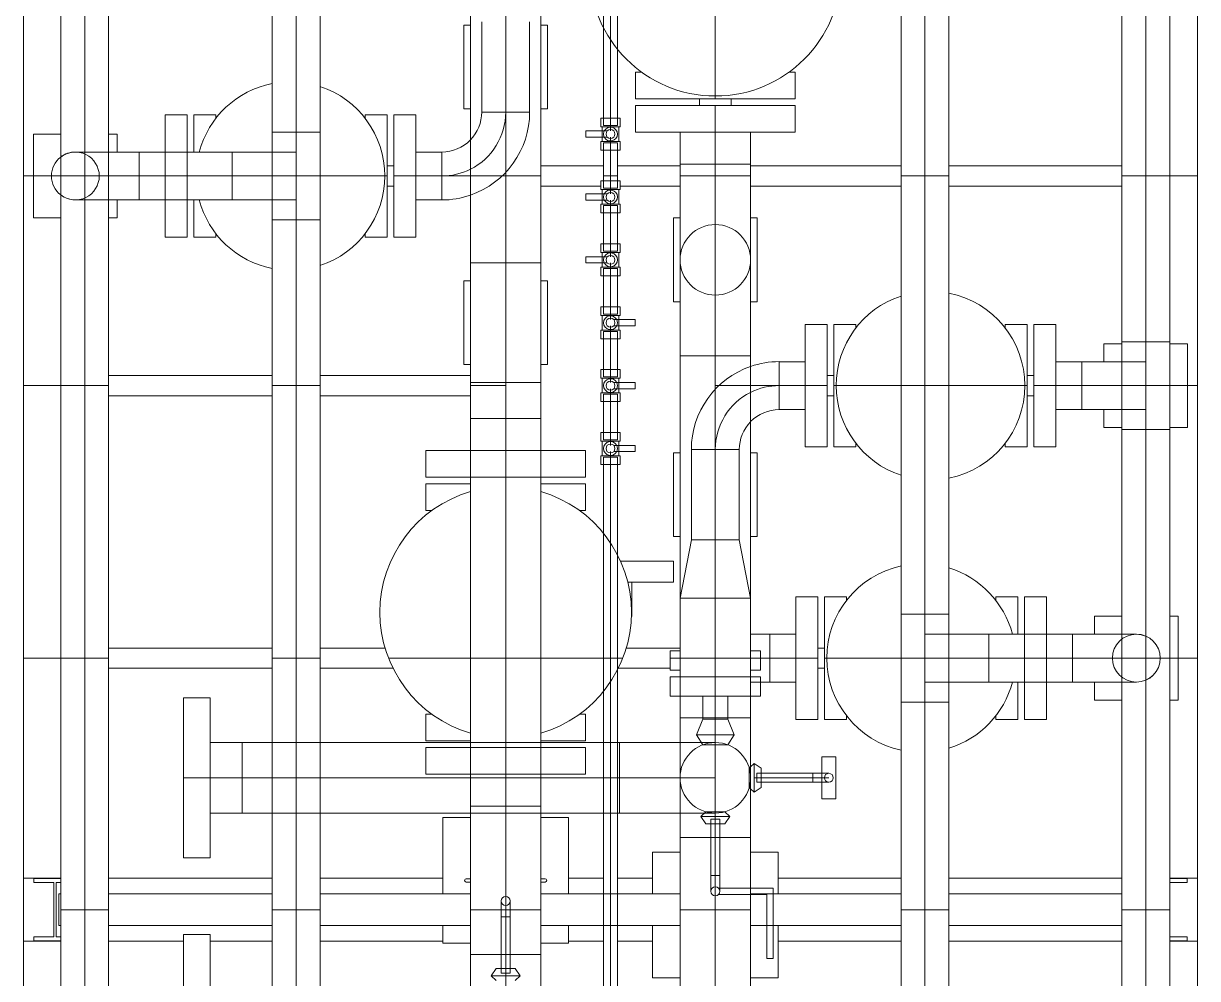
# Model space of a CAD drawing. Header units: inches. Extents: x -1128 to 651, y 96 to 845.
# Drawn here: x -1039.165 to -1036.638, y 717.194 to 719.25 of the extents above; entities that cross this region are included whole.
import ezdxf

# ---------------------------------------------------------------- set-up
doc = ezdxf.new("R2010")
doc.units = ezdxf.units.IN
doc.header["$MEASUREMENT"] = 0
doc.layers.add('EQUIPMENT LAYOUT-EMBED 1_DWG$0$DwgTemplate', color=7, linetype='Continuous')
doc.layers.add('Layout', color=6, linetype='Continuous', lineweight=18)

# ---------------------------------------------------------------- blocks, each defined once
blk = doc.blocks.new('A$C55974CAD')
at = {"layer": 'EQUIPMENT LAYOUT-EMBED 1_DWG$0$DwgTemplate', "color": 1, "lineweight": 0}
for p, q in [((38.4953, 16.8), (47.7, 16.8)), ((42.975, 16.8), (43.125, 16.8)), ((42.975, 16.8), (42.975, 16.7112)), ((42.976, 16.775), (42.976, 16.7112)), ((42.985, 16.775), (42.976, 16.775)), ((42.985, 16.728), (42.985, 16.775)), ((43.124, 16.775), (43.115, 16.775)), ((43.115, 16.775), (43.115, 16.728)), ((43.124, 16.7112), (43.124, 16.775)), ((43.125, 16.8), (43.125, 16.7112)), ((43.115, 16.728), (42.985, 16.728)), ((42.985, 16.7112), (42.985, 16.722)), ((42.985, 16.722), (43.115, 16.722)), ((43.115, 16.722), (43.115, 16.7112)), ((43.0125, 16.7153), (43.0875, 16.7153)), ((43.0125, 16.7153), (43.0125, 16.7112)), ((43.0875, 16.7153), (43.0875, 16.7112)), ((42.975, 16.5969), (42.975, 16.4183)), ((43.0125, 16.5969), (43.0125, 16.2071)), ((43.0875, 16.5969), (43.0875, 16.2071)), ((43.125, 16.5969), (43.125, 16.2071)), ((43.626, 16.5969), (43.626, 16.2071)), ((43.674, 16.5969), (43.674, 16.2071)), ((44.276, 16.5969), (44.276, 16.2071)), ((44.324, 16.5969), (44.324, 16.2071)), ((42.975, 16.3548), (42.975, 16.2071)), ((42.975, 16.0928), (42.975, 15.8)), ((43.0125, 16.0928), (43.0125, 15.7341)), ((43.0875, 16.0928), (43.0875, 15.7341)), ((43.125, 16.0928), (43.125, 15.8)), ((43.626, 16.0928), (43.626, 15.9188)), ((43.674, 16.0928), (43.674, 15.9376)), ((44.276, 16.0928), (44.276, 15.7341)), ((44.324, 16.0928), (44.324, 15.7341)), ((44.776, 15.9327), (44.776, 15.9167)), ((44.824, 15.9327), (44.824, 15.9167)), ((44.5927, 15.6875), (44.5927, 15.6875)), ((44.5927, 15.6125), (44.5927, 15.6125)), ((43.0125, 15.5658), (43.0125, 15.2341)), ((43.0875, 15.5658), (43.0875, 15.2341)), ((44.776, 15.5658), (44.776, 15.423)), ((44.824, 15.5658), (44.824, 15.4167)), ((42.975, 15.5), (42.975, 15.4167)), ((43.125, 15.5), (43.125, 15.4167)), ((42.975, 15.3833), (42.975, 15.3)), ((43.125, 15.3833), (43.125, 15.3)), ((43.626, 15.3812), (43.626, 15.2579)), ((44.776, 15.377), (44.776, 15.2341)), ((44.824, 15.3833), (44.824, 15.2341)), ((43.674, 15.3623), (43.674, 15.2341)), ((44.9843, 15.1875), (44.9683, 15.1875)), ((44.9843, 15.1125), (44.9683, 15.1125)), ((43.0125, 15.0658), (43.0125, 14.7071)), ((43.0875, 15.0658), (43.0875, 14.7071)), ((44.776, 14.7071), (44.776, 15.0658)), ((44.824, 14.7071), (44.824, 15.0658)), ((43.626, 15.0199), (43.626, 15.0199)), ((43.674, 15.0199), (43.674, 15.0199)), ((42.975, 15), (42.975, 14.7071)), ((43.125, 15), (43.125, 14.7071)), ((43.626, 14.8896), (43.626, 14.9056)), ((43.674, 14.8896), (43.674, 14.9056)), ((44.276, 14.8673), (44.276, 14.8833)), ((44.324, 14.8673), (44.324, 14.8833)), ((42.975, 14.5928), (42.975, 14.1807)), ((43.0125, 14.5928), (43.0125, 14.1807)), ((43.0875, 14.5928), (43.0875, 14.1807)), ((43.125, 14.5928), (43.125, 14.1807)), ((44.776, 14.1807), (44.776, 14.5928)), ((44.824, 14.1807), (44.824, 14.5928)), ((44.276, 14.3903), (44.276, 14.4063)), ((44.324, 14.3903), (44.324, 14.4063)), ((44.1954, 14.15), (44.1953, 14.15)), ((42.975, 14.0664), (42.975, 14)), ((42.976, 14.0664), (42.976, 14.025)), ((42.985, 14.025), (42.985, 14.0664)), ((43.115, 14.0664), (43.115, 14.025)), ((43.124, 14.025), (43.124, 14.0664)), ((43.125, 14.0664), (43.125, 14)), ((42.976, 14.025), (42.985, 14.025)), ((43.115, 14.025), (43.124, 14.025)), ((47.7, 14), (38.4953, 14)), ((43.125, 14), (42.975, 14))]:
    blk.add_line(p, q, dxfattribs=at)
at = {"layer": 'EQUIPMENT LAYOUT-EMBED 1_DWG$0$DwgTemplate', "color": 9, "lineweight": 0}
for p, q in [((43.65, 16.8), (43.65, 16.5969)), ((44.3, 16.8), (44.3, 16.5969)), ((44.8, 16.8), (44.8, 16.6764)), ((43.65, 16.2071), (43.65, 16.0928)), ((44.3, 16.2071), (44.3, 16.0928)), ((44.8, 16.15), (44.8, 15.9327)), ((43.65, 15.9294), (43.65, 15.65)), ((44.8, 15.8024), (44.8, 15.65)), ((44.3, 15.7341), (44.3, 15.65)), ((43.65, 15.65), (43.65, 15.3706)), ((44.8, 15.65), (44.8, 15.5658)), ((44.8, 15.4167), (44.8, 15.3833)), ((43.65, 15.2579), (43.65, 15.15)), ((44.8, 15.2341), (44.8, 15.15)), ((44.3, 15.15), (44.3, 14.9976)), ((44.8, 15.15), (44.8, 15.0658)), ((45.426, 15.15), (44.9843, 15.15)), ((43.65, 14.8896), (43.65, 14.65)), ((44.3, 14.8673), (44.3, 14.4063)), ((44.8, 14.7071), (44.8, 14.5928)), ((44.8, 14.1807), (44.8, 14)), ((43.65, 14.1459), (43.65, 14)), ((44.3, 14.1236), (44.3, 14))]:
    blk.add_line(p, q, dxfattribs=at)
at = {"layer": 'EQUIPMENT LAYOUT-EMBED 1_DWG$0$DwgTemplate', "color": 3, "lineweight": 0}
for p, q in [((44.7, 16.7112), (44.7, 16.7764)), ((44.7, 16.7764), (44.9, 16.7764)), ((44.9, 16.7112), (44.9, 16.7764)), ((43.05, 16.7112), (43.05, 16.5969)), ((44.7, 16.5764), (44.7, 16.5969)), ((44.7, 16.5764), (44.7428, 16.5764)), ((44.8571, 16.5764), (44.9, 16.5764)), ((44.9, 16.5764), (44.9, 16.5969)), ((43.05, 16.2071), (43.05, 16.0928)), ((42.9699, 15.7341), (42.9699, 15.8)), ((43.0125, 15.8), (42.9699, 15.8)), ((43.2699, 15.8), (43.0875, 15.8)), ((43.2699, 15.7341), (43.2699, 15.8)), ((43.1159, 15.7341), (43.1159, 15.744)), ((43.1239, 15.744), (43.1239, 15.7341)), ((44.35, 15.7341), (44.35, 15.75)), ((44.35, 15.75), (44.55, 15.75)), ((44.55, 15.7341), (44.55, 15.75)), ((45.16, 15.75), (44.96, 15.75)), ((44.96, 15.7341), (44.96, 15.75)), ((45.16, 15.7341), (45.16, 15.75)), ((43.05, 15.7341), (43.05, 15.5658)), ((42.9699, 15.5), (42.9699, 15.5658)), ((43.1159, 15.556), (43.1159, 15.5658)), ((43.1239, 15.5658), (43.1239, 15.556)), ((43.2699, 15.5), (43.2699, 15.5658)), ((44.35, 15.55), (44.35, 15.5658)), ((44.35, 15.55), (44.55, 15.55)), ((44.55, 15.55), (44.55, 15.5658)), ((44.96, 15.55), (44.96, 15.5658)), ((45.16, 15.55), (44.96, 15.55)), ((45.16, 15.55), (45.16, 15.5658)), ((43.0125, 15.5), (42.9699, 15.5)), ((43.2699, 15.5), (43.0875, 15.5)), ((43.8815, 15.376), (43.8815, 15.25)), ((43.7495, 15.3501), (43.7495, 15.3495)), ((43.8315, 15.3495), (43.7495, 15.3495)), ((43.8315, 15.25), (43.8315, 15.3588)), ((42.8874, 15.2341), (42.8874, 15.3)), ((43.0125, 15.3), (42.8874, 15.3)), ((43.1874, 15.3), (43.0875, 15.3)), ((43.1874, 15.2341), (43.1874, 15.3)), ((43.05, 15.2341), (43.05, 15.0658)), ((43.8815, 15.25), (43.8315, 15.25)), ((43.94, 15.2341), (43.94, 15.25)), ((44.14, 15.25), (43.94, 15.25)), ((44.14, 15.2341), (44.14, 15.25)), ((44.5, 15.25), (44.7, 15.25)), ((44.5, 15.2341), (44.5, 15.25)), ((44.7, 15.2341), (44.7, 15.25)), ((42.8874, 15), (42.8874, 15.0658)), ((43.1874, 15), (43.1874, 15.0658)), ((43.94, 15.05), (43.94, 15.0658)), ((44.14, 15.05), (44.14, 15.0658)), ((44.5, 15.05), (44.5, 15.0658)), ((44.7, 15.05), (44.7, 15.0658)), ((44.14, 15.05), (43.94, 15.05)), ((44.5, 15.05), (44.7, 15.05)), ((43.0125, 15), (42.8874, 15)), ((43.1874, 15), (43.0875, 15)), ((43.05, 14.7071), (43.05, 14.5928)), ((43.55, 14.1807), (43.55, 14.2459)), ((43.55, 14.2459), (43.5928, 14.2459)), ((43.7071, 14.2459), (43.75, 14.2459)), ((43.75, 14.1807), (43.75, 14.2459)), ((44.2, 14.1807), (44.2, 14.2236)), ((44.2, 14.2236), (44.2428, 14.2236)), ((44.3571, 14.2236), (44.4, 14.2236)), ((44.4, 14.1807), (44.4, 14.2236)), ((43.05, 14.1807), (43.05, 14.0664)), ((43.55, 14.0459), (43.55, 14.0664)), ((43.75, 14.0459), (43.75, 14.0664)), ((44.2, 14.0236), (44.2, 14.0664)), ((44.4, 14.0236), (44.4, 14.0664)), ((43.55, 14.0459), (43.75, 14.0459)), ((44.2, 14.0236), (44.4, 14.0236))]:
    blk.add_line(p, q, dxfattribs=at)
at = {"layer": 'EQUIPMENT LAYOUT-EMBED 1_DWG$0$DwgTemplate', "color": 7, "lineweight": 0}
for p, q in [((42.4546, 16.7112), (45.2976, 16.7112)), ((44.7428, 16.5969), (44.7428, 16.6764)), ((44.8, 16.6764), (44.8, 16.5969)), ((44.8571, 16.6764), (44.8571, 16.5969)), ((45.2976, 16.654), (42.4546, 16.654)), ((42.4546, 16.5969), (45.2976, 16.5969)), ((44.7428, 16.524), (44.7428, 16.5969)), ((44.8, 16.5969), (44.8, 16.524)), ((44.8571, 16.5969), (44.8571, 16.524)), ((44.8571, 16.524), (44.7428, 16.524)), ((44.7428, 16.524), (44.8571, 16.524)), ((44.7428, 16.3024), (44.7428, 16.524)), ((44.8, 16.524), (44.8, 16.524)), ((44.8, 16.524), (44.8, 16.524)), ((44.8, 16.524), (44.8, 16.3024)), ((44.8571, 16.3024), (44.8571, 16.524)), ((44.6539, 16.4621), (44.7428, 16.4621)), ((44.6539, 16.4621), (44.6539, 16.4097)), ((44.7428, 16.4621), (44.8, 16.4621)), ((44.8, 16.4621), (44.8571, 16.4621)), ((44.8571, 16.4621), (44.946, 16.4621)), ((44.946, 16.4621), (44.946, 16.4097)), ((42.9905, 16.4183), (42.8, 16.4183)), ((42.9905, 16.3548), (42.9905, 16.4183)), ((43.3645, 16.4183), (43.174, 16.4183)), ((43.174, 16.3548), (43.174, 16.4183)), ((43.3645, 16.4183), (43.3645, 16.2786)), ((43.555, 16.4183), (43.3645, 16.4183)), ((43.555, 16.3548), (43.555, 16.4183)), ((44.6539, 16.4097), (44.7428, 16.4097)), ((44.7428, 16.4097), (44.8, 16.4097)), ((44.8, 16.4097), (44.8571, 16.4097)), ((44.8571, 16.4097), (44.946, 16.4097)), ((42.9905, 16.3548), (42.8, 16.3548)), ((43.3645, 16.3548), (43.174, 16.3548)), ((43.2804, 16.2786), (43.2804, 16.3548)), ((43.555, 16.3548), (43.3645, 16.3548)), ((43.4486, 16.2786), (43.4486, 16.3548)), ((44.7428, 16.3024), (44.8571, 16.3024)), ((44.8, 16.3024), (44.7428, 16.3024)), ((44.7428, 16.3024), (44.7428, 16.2071)), ((44.8, 16.3024), (44.8, 16.3024)), ((44.8, 16.3024), (44.8, 16.3024)), ((44.8, 16.3024), (44.8, 16.2071)), ((44.8571, 16.3024), (44.8, 16.3024)), ((44.8571, 16.2071), (44.8571, 16.3024)), ((43.3645, 16.2786), (43.2804, 16.2786)), ((43.4486, 16.2786), (43.2804, 16.2786)), ((43.2804, 16.2786), (43.2804, 16.2071)), ((43.4486, 16.2786), (43.3645, 16.2786)), ((43.3645, 16.2071), (43.3645, 16.2786)), ((43.4486, 16.2786), (43.4486, 16.2071)), ((41.8046, 16.2071), (44.6953, 16.2071)), ((43.2804, 16.2071), (43.2804, 16.0928)), ((43.3645, 16.0928), (43.3645, 16.2071)), ((43.4486, 16.2071), (43.4486, 16.0928)), ((44.6953, 16.2071), (44.6953, 16.0928)), ((44.6953, 16.0928), (44.6953, 16.2071)), ((44.6953, 16.2071), (44.9046, 16.2071)), ((44.7428, 16.2071), (44.7428, 16.15)), ((44.8, 16.2071), (44.8, 16.15)), ((44.8571, 16.15), (44.8571, 16.2071)), ((44.9046, 16.0928), (44.9046, 16.2071)), ((44.9046, 16.2071), (44.9046, 16.0928)), ((44.9046, 16.2071), (47.554, 16.2071)), ((44.6953, 16.15), (41.8046, 16.15)), ((44.6953, 16.15), (44.6954, 16.15)), ((44.9046, 16.15), (44.6953, 16.15)), ((44.6954, 16.15), (44.6954, 16.15)), ((44.9046, 16.15), (44.9046, 16.15)), ((47.554, 16.15), (44.9046, 16.15)), ((41.8046, 16.0928), (44.6953, 16.0928)), ((43.2804, 16.0928), (43.2804, 15.7341)), ((43.3645, 15.7341), (43.3645, 16.0928)), ((43.4486, 16.0928), (43.4486, 15.7341)), ((44.6953, 16.0928), (44.9046, 16.0928)), ((44.9046, 16.0928), (47.554, 16.0928)), ((44.8, 15.9167), (44.6539, 15.9167)), ((44.6539, 15.8643), (44.6539, 15.9167)), ((44.8, 15.9167), (44.8, 15.8024)), ((44.946, 15.9167), (44.8, 15.9167)), ((44.946, 15.8643), (44.946, 15.9167)), ((44.8, 15.8643), (44.6539, 15.8643)), ((44.7428, 15.8024), (44.7428, 15.8643)), ((44.946, 15.8643), (44.8, 15.8643)), ((44.8571, 15.8024), (44.8571, 15.8643)), ((43.3732, 15.65), (43.3732, 15.8405)), ((43.3732, 15.8405), (43.4367, 15.8405)), ((43.4367, 15.65), (43.4367, 15.8405)), ((44.0817, 15.8405), (44.0817, 15.7341)), ((44.1452, 15.8405), (44.0817, 15.8405)), ((44.1452, 15.8405), (44.1452, 15.7341)), ((44.8, 15.8024), (44.7428, 15.8024)), ((44.8571, 15.8024), (44.7428, 15.8024)), ((44.8571, 15.8024), (44.8, 15.8024)), ((44.8, 15.8024), (44.8, 15.8024)), ((44.8, 15.8024), (44.8, 15.8024)), ((41.5786, 15.7341), (44.3072, 15.7341)), ((42.9427, 15.7341), (42.9427, 15.65)), ((42.9427, 15.5658), (42.9427, 15.7341)), ((43.2804, 15.7341), (43.2804, 15.5658)), ((43.297, 15.65), (43.297, 15.7341)), ((43.297, 15.5658), (43.297, 15.7341)), ((43.3645, 15.5658), (43.3645, 15.7341)), ((43.4486, 15.7341), (43.4486, 15.5658)), ((44.0817, 15.7341), (44.0817, 15.65)), ((44.1452, 15.7341), (44.1452, 15.65)), ((44.2214, 15.7341), (44.2214, 15.65)), ((44.2214, 15.7341), (44.2214, 15.65)), ((44.3072, 15.7341), (44.3072, 15.5658)), ((44.3072, 15.5658), (44.3072, 15.7341)), ((44.3072, 15.7341), (44.5927, 15.7341)), ((44.5927, 15.7341), (44.5927, 15.5658)), ((44.5927, 15.7341), (47.2572, 15.7341)), ((44.5927, 15.5658), (44.5927, 15.7341)), ((42.8809, 15.673), (42.8924, 15.6845)), ((42.8924, 15.6845), (42.8924, 15.65)), ((42.9095, 15.673), (42.8924, 15.6845)), ((44.9524, 15.7071), (44.9524, 15.5928)), ((44.9524, 15.65), (44.9524, 15.7071)), ((45.1675, 15.7071), (44.9524, 15.7071)), ((42.8986, 15.6393), (42.8986, 15.6606)), ((43.0326, 15.6606), (42.8986, 15.6606)), ((42.9095, 15.673), (42.9095, 15.65)), ((43.0326, 15.6393), (43.0326, 15.6606)), ((43.0326, 15.6606), (43.0326, 15.65)), ((43.0707, 15.6606), (43.0326, 15.6606)), ((44.3072, 15.65), (41.5786, 15.65)), ((42.8809, 15.627), (42.8924, 15.6155)), ((42.8924, 15.65), (42.8924, 15.6155)), ((42.9095, 15.627), (42.8924, 15.6155)), ((43.0326, 15.6393), (42.8986, 15.6393)), ((42.9095, 15.65), (42.9095, 15.627)), ((42.9427, 15.65), (42.9427, 15.5658)), ((43.0326, 15.65), (43.0326, 15.6393)), ((43.0326, 15.6393), (43.0707, 15.6393)), ((43.297, 15.5658), (43.297, 15.65)), ((43.3732, 15.4595), (43.3732, 15.65)), ((43.4367, 15.4595), (43.4367, 15.65)), ((44.0817, 15.65), (44.0817, 15.5658)), ((44.1452, 15.65), (44.1452, 15.5658)), ((44.2214, 15.65), (44.2214, 15.5658)), ((44.2214, 15.65), (44.2214, 15.5658)), ((44.3072, 15.65), (44.3073, 15.65)), ((44.5927, 15.65), (44.3072, 15.65)), ((44.3073, 15.65), (44.3073, 15.65)), ((47.2572, 15.65), (44.5927, 15.65)), ((44.5927, 15.65), (44.5927, 15.65)), ((44.9524, 15.5928), (44.9524, 15.65)), ((45.1675, 15.5928), (44.9524, 15.5928)), ((41.5786, 15.5658), (44.3072, 15.5658)), ((43.2804, 15.5658), (43.2804, 15.3786)), ((43.3645, 15.3786), (43.3645, 15.5658)), ((43.4486, 15.5658), (43.4486, 15.3786)), ((44.0817, 15.5658), (44.0817, 15.4595)), ((44.1452, 15.5658), (44.1452, 15.4595)), ((44.3072, 15.5658), (44.5927, 15.5658)), ((44.5927, 15.5658), (47.2572, 15.5658)), ((43.3732, 15.4595), (43.4367, 15.4595)), ((44.1452, 15.4595), (44.0817, 15.4595)), ((44.5925, 15.459), (44.6075, 15.459)), ((44.5925, 15.459), (44.5925, 15.4076)), ((44.6075, 15.459), (44.6075, 15.4076)), ((44.7425, 15.459), (44.7575, 15.459)), ((44.7425, 15.459), (44.7425, 15.4076)), ((44.7575, 15.459), (44.7575, 15.4076)), ((44.8925, 15.459), (44.9075, 15.459)), ((44.8925, 15.459), (44.8925, 15.4076)), ((44.9075, 15.459), (44.9075, 15.4076)), ((43.0125, 15.4167), (42.5282, 15.4167)), ((43.0875, 15.4167), (43.0125, 15.4167)), ((43.2804, 15.4167), (43.0875, 15.4167)), ((43.4486, 15.4167), (43.2804, 15.4167)), ((43.5706, 15.4167), (43.4486, 15.4167)), ((43.9478, 15.4167), (43.5706, 15.4167)), ((44.1119, 15.4167), (43.9478, 15.4167)), ((44.1119, 15.423), (44.1119, 15.4)), ((44.1325, 15.423), (44.1119, 15.423)), ((44.1294, 15.4167), (44.1119, 15.4167)), ((44.1294, 15.3833), (44.1294, 15.4167)), ((44.1325, 15.423), (44.1325, 15.4)), ((44.1675, 15.4198), (44.1325, 15.4198)), ((44.1675, 15.4), (44.1675, 15.423)), ((44.1675, 15.423), (44.1881, 15.423)), ((44.1675, 15.4198), (44.1675, 15.4)), ((44.1706, 15.3833), (44.1706, 15.4167)), ((44.1881, 15.4167), (44.1706, 15.4167)), ((44.1881, 15.4), (44.1881, 15.423)), ((44.2619, 15.4167), (44.1881, 15.4167)), ((44.2619, 15.423), (44.2619, 15.4)), ((44.2825, 15.423), (44.2619, 15.423)), ((44.2794, 15.4167), (44.2619, 15.4167)), ((44.2794, 15.3833), (44.2794, 15.4167)), ((44.2825, 15.423), (44.2825, 15.4)), ((44.3175, 15.4198), (44.2825, 15.4198)), ((44.3175, 15.4), (44.3175, 15.423)), ((44.3175, 15.423), (44.3381, 15.423)), ((44.3175, 15.4198), (44.3175, 15.4)), ((44.3206, 15.3833), (44.3206, 15.4167)), ((44.3381, 15.4167), (44.3206, 15.4167)), ((44.3381, 15.4), (44.3381, 15.423)), ((44.4119, 15.4167), (44.3381, 15.4167)), ((44.4119, 15.423), (44.4119, 15.4)), ((44.4325, 15.423), (44.4119, 15.423)), ((44.4294, 15.4167), (44.4119, 15.4167)), ((44.4294, 15.3833), (44.4294, 15.4167)), ((44.4325, 15.423), (44.4325, 15.4)), ((44.4675, 15.4198), (44.4325, 15.4198)), ((44.4675, 15.4), (44.4675, 15.423)), ((44.4675, 15.423), (44.4881, 15.423)), ((44.4675, 15.4198), (44.4675, 15.4)), ((44.4706, 15.3833), (44.4706, 15.4167)), ((44.4881, 15.4167), (44.4706, 15.4167)), ((44.4881, 15.4), (44.4881, 15.423)), ((44.5619, 15.4167), (44.4881, 15.4167)), ((44.5619, 15.423), (44.5619, 15.4)), ((44.5825, 15.423), (44.5619, 15.423)), ((44.5794, 15.4167), (44.5619, 15.4167)), ((44.5794, 15.3833), (44.5794, 15.4167)), ((44.5825, 15.423), (44.5825, 15.4)), ((44.5925, 15.4198), (44.5825, 15.4198)), ((44.6075, 15.4198), (44.5925, 15.4198)), ((44.6175, 15.4198), (44.6075, 15.4198)), ((44.6175, 15.4), (44.6175, 15.423)), ((44.6175, 15.423), (44.6381, 15.423)), ((44.6175, 15.4198), (44.6175, 15.4)), ((44.6206, 15.3833), (44.6206, 15.4167)), ((44.6381, 15.4167), (44.6206, 15.4167)), ((44.6381, 15.4), (44.6381, 15.423)), ((44.7119, 15.4167), (44.6381, 15.4167)), ((44.7119, 15.423), (44.7119, 15.4)), ((44.7325, 15.423), (44.7119, 15.423)), ((44.7294, 15.4167), (44.7119, 15.4167)), ((44.7294, 15.3833), (44.7294, 15.4167)), ((44.7325, 15.423), (44.7325, 15.4)), ((44.7425, 15.4198), (44.7325, 15.4198)), ((44.7575, 15.4198), (44.7425, 15.4198)), ((44.7675, 15.4198), (44.7575, 15.4198)), ((44.7675, 15.4), (44.7675, 15.423)), ((44.7675, 15.423), (44.7881, 15.423)), ((44.7675, 15.4198), (44.7675, 15.4)), ((44.7706, 15.3833), (44.7706, 15.4167)), ((44.7881, 15.4167), (44.7706, 15.4167)), ((44.7881, 15.4), (44.7881, 15.423)), ((44.8619, 15.4167), (44.7881, 15.4167)), ((44.8619, 15.423), (44.8619, 15.4)), ((44.8825, 15.423), (44.8619, 15.423)), ((44.8794, 15.4167), (44.8619, 15.4167)), ((44.8794, 15.3833), (44.8794, 15.4167)), ((44.8825, 15.423), (44.8825, 15.4)), ((44.8925, 15.4198), (44.8825, 15.4198)), ((44.9075, 15.4198), (44.8925, 15.4198)), ((44.9175, 15.4198), (44.9075, 15.4198)), ((44.9175, 15.4), (44.9175, 15.423)), ((44.9175, 15.423), (44.9381, 15.423)), ((44.9175, 15.4198), (44.9175, 15.4)), ((44.9206, 15.3833), (44.9206, 15.4167)), ((44.9381, 15.4167), (44.9206, 15.4167)), ((44.9381, 15.4), (44.9381, 15.423)), ((45.1534, 15.4167), (44.9381, 15.4167)), ((45.4282, 15.4167), (45.1534, 15.4167)), ((42.5566, 15.4), (43.0125, 15.4)), ((43.0125, 15.3833), (42.5794, 15.3833)), ((43.0125, 15.4), (43.0875, 15.4)), ((43.0875, 15.3833), (43.0125, 15.3833)), ((43.0875, 15.4), (43.2804, 15.4)), ((43.2804, 15.3833), (43.0875, 15.3833)), ((43.2804, 15.4), (43.4486, 15.4)), ((43.4486, 15.3833), (43.2804, 15.3833)), ((43.2804, 15.3786), (43.4486, 15.3786)), ((43.2804, 15.2341), (43.2804, 15.3786)), ((43.4486, 15.3786), (43.2804, 15.3786)), ((43.3645, 15.3786), (43.3645, 15.3786)), ((43.3645, 15.3786), (43.3645, 15.3786)), ((43.3645, 15.2341), (43.3645, 15.3786)), ((43.4486, 15.4), (43.5934, 15.4)), ((43.6218, 15.3833), (43.4486, 15.3833)), ((43.4486, 15.3786), (43.4486, 15.2341)), ((43.5934, 15.4), (43.925, 15.4)), ((43.8966, 15.3833), (43.6218, 15.3833)), ((44.1119, 15.3833), (43.8966, 15.3833)), ((43.925, 15.4), (44.1119, 15.4)), ((44.1119, 15.4), (44.1294, 15.4)), ((44.1119, 15.4), (44.1294, 15.4)), ((44.1119, 15.4), (44.1119, 15.377)), ((44.1294, 15.3833), (44.1119, 15.3833)), ((44.1325, 15.377), (44.1119, 15.377)), ((44.1294, 15.4), (44.1325, 15.4)), ((44.1325, 15.4), (44.1393, 15.4)), ((44.1325, 15.4), (44.1325, 15.377)), ((44.1425, 15.3802), (44.1325, 15.3802)), ((44.1393, 15.4), (44.1425, 15.4)), ((44.1425, 15.341), (44.1425, 15.3924)), ((44.1575, 15.3802), (44.1425, 15.3802)), ((44.1575, 15.4), (44.1607, 15.4)), ((44.1575, 15.341), (44.1575, 15.3924)), ((44.1675, 15.3802), (44.1575, 15.3802)), ((44.1607, 15.4), (44.1675, 15.4)), ((44.1706, 15.4), (44.1675, 15.4)), ((44.1675, 15.4), (44.1675, 15.4)), ((44.1675, 15.4), (44.1675, 15.3802)), ((44.1675, 15.377), (44.1675, 15.4)), ((44.1675, 15.377), (44.1881, 15.377)), ((44.1706, 15.4), (44.1881, 15.4)), ((44.1881, 15.4), (44.1706, 15.4)), ((44.1881, 15.3833), (44.1706, 15.3833)), ((44.1881, 15.4), (44.2619, 15.4)), ((44.1881, 15.377), (44.1881, 15.4)), ((44.2619, 15.3833), (44.1881, 15.3833)), ((44.2619, 15.4), (44.2794, 15.4)), ((44.2619, 15.4), (44.2794, 15.4)), ((44.2619, 15.4), (44.2619, 15.377)), ((44.2794, 15.3833), (44.2619, 15.3833)), ((44.2825, 15.377), (44.2619, 15.377)), ((44.2794, 15.4), (44.2825, 15.4)), ((44.2825, 15.4), (44.2893, 15.4)), ((44.2825, 15.4), (44.2825, 15.377)), ((44.2925, 15.3802), (44.2825, 15.3802)), ((44.2893, 15.4), (44.2925, 15.4)), ((44.2925, 15.341), (44.2925, 15.3924)), ((44.3075, 15.3802), (44.2925, 15.3802)), ((44.3075, 15.4), (44.3107, 15.4)), ((44.3075, 15.341), (44.3075, 15.3924)), ((44.3175, 15.3802), (44.3075, 15.3802)), ((44.3107, 15.4), (44.3175, 15.4)), ((44.3206, 15.4), (44.3175, 15.4)), ((44.3175, 15.4), (44.3175, 15.4)), ((44.3175, 15.4), (44.3175, 15.3802)), ((44.3175, 15.377), (44.3175, 15.4)), ((44.3175, 15.377), (44.3381, 15.377)), ((44.3206, 15.4), (44.3381, 15.4)), ((44.3381, 15.4), (44.3206, 15.4)), ((44.3381, 15.3833), (44.3206, 15.3833)), ((44.3381, 15.4), (44.4119, 15.4)), ((44.3381, 15.377), (44.3381, 15.4)), ((44.4119, 15.3833), (44.3381, 15.3833)), ((44.4119, 15.4), (44.4294, 15.4)), ((44.4119, 15.4), (44.4119, 15.377)), ((44.4119, 15.4), (44.4294, 15.4)), ((44.4294, 15.3833), (44.4119, 15.3833)), ((44.4325, 15.377), (44.4119, 15.377)), ((44.4294, 15.4), (44.4325, 15.4)), ((44.4325, 15.4), (44.4393, 15.4)), ((44.4325, 15.4), (44.4325, 15.377)), ((44.4425, 15.3802), (44.4325, 15.3802)), ((44.4393, 15.4), (44.4425, 15.4)), ((44.4425, 15.341), (44.4425, 15.3924)), ((44.4575, 15.3802), (44.4425, 15.3802)), ((44.4575, 15.4), (44.4607, 15.4)), ((44.4575, 15.341), (44.4575, 15.3924)), ((44.4675, 15.3802), (44.4575, 15.3802)), ((44.4607, 15.4), (44.4675, 15.4)), ((44.4706, 15.4), (44.4675, 15.4)), ((44.4675, 15.4), (44.4675, 15.4)), ((44.4675, 15.4), (44.4675, 15.3802)), ((44.4675, 15.377), (44.4675, 15.4)), ((44.4675, 15.377), (44.4881, 15.377)), ((44.4881, 15.4), (44.4706, 15.4)), ((44.4706, 15.4), (44.4881, 15.4)), ((44.4881, 15.3833), (44.4706, 15.3833)), ((44.4881, 15.377), (44.4881, 15.4)), ((44.4881, 15.4), (44.5619, 15.4)), ((44.5619, 15.3833), (44.4881, 15.3833)), ((44.5619, 15.4), (44.5794, 15.4)), ((44.5619, 15.4), (44.5794, 15.4)), ((44.5619, 15.4), (44.5619, 15.377)), ((44.5794, 15.3833), (44.5619, 15.3833)), ((44.5825, 15.377), (44.5619, 15.377)), ((44.5794, 15.4), (44.5825, 15.4)), ((44.5825, 15.4), (44.5893, 15.4)), ((44.5825, 15.4), (44.5825, 15.377)), ((44.6175, 15.3802), (44.5825, 15.3802)), ((44.5893, 15.4), (44.5925, 15.4)), ((44.6075, 15.4), (44.6107, 15.4)), ((44.6107, 15.4), (44.6175, 15.4)), ((44.6175, 15.4), (44.6175, 15.4)), ((44.6206, 15.4), (44.6175, 15.4)), ((44.6175, 15.4), (44.6175, 15.3802)), ((44.6175, 15.377), (44.6175, 15.4)), ((44.6175, 15.377), (44.6381, 15.377)), ((44.6206, 15.4), (44.6381, 15.4)), ((44.6381, 15.4), (44.6206, 15.4)), ((44.6381, 15.3833), (44.6206, 15.3833)), ((44.6381, 15.4), (44.7119, 15.4)), ((44.6381, 15.377), (44.6381, 15.4)), ((44.7119, 15.3833), (44.6381, 15.3833)), ((44.7119, 15.4), (44.7294, 15.4)), ((44.7119, 15.4), (44.7119, 15.377)), ((44.7119, 15.4), (44.7294, 15.4)), ((44.7294, 15.3833), (44.7119, 15.3833)), ((44.7325, 15.377), (44.7119, 15.377)), ((44.7294, 15.4), (44.7325, 15.4)), ((44.7325, 15.4), (44.7393, 15.4)), ((44.7325, 15.4), (44.7325, 15.377)), ((44.7675, 15.3802), (44.7325, 15.3802)), ((44.7393, 15.4), (44.7425, 15.4)), ((44.7575, 15.4), (44.7607, 15.4)), ((44.7607, 15.4), (44.7675, 15.4)), ((44.7706, 15.4), (44.7675, 15.4)), ((44.7675, 15.4), (44.7675, 15.4)), ((44.7675, 15.4), (44.7675, 15.3802)), ((44.7675, 15.377), (44.7675, 15.4)), ((44.7675, 15.377), (44.7881, 15.377)), ((44.7706, 15.4), (44.7881, 15.4)), ((44.7881, 15.4), (44.7706, 15.4)), ((44.7881, 15.3833), (44.7706, 15.3833)), ((44.7881, 15.4), (44.8619, 15.4)), ((44.7881, 15.377), (44.7881, 15.4)), ((44.8619, 15.3833), (44.7881, 15.3833)), ((44.8619, 15.4), (44.8794, 15.4)), ((44.8619, 15.4), (44.8794, 15.4)), ((44.8619, 15.4), (44.8619, 15.377)), ((44.8794, 15.3833), (44.8619, 15.3833)), ((44.8825, 15.377), (44.8619, 15.377)), ((44.8794, 15.4), (44.8825, 15.4)), ((44.8825, 15.4), (44.8893, 15.4)), ((44.8825, 15.4), (44.8825, 15.377)), ((44.9175, 15.3802), (44.8825, 15.3802)), ((44.8893, 15.4), (44.8925, 15.4)), ((44.9075, 15.4), (44.9107, 15.4)), ((44.9107, 15.4), (44.9175, 15.4)), ((44.9206, 15.4), (44.9175, 15.4)), ((44.9175, 15.4), (44.9175, 15.4)), ((44.9175, 15.4), (44.9175, 15.3802)), ((44.9175, 15.377), (44.9175, 15.4)), ((44.9175, 15.377), (44.9381, 15.377)), ((44.9381, 15.4), (44.9206, 15.4)), ((44.9206, 15.4), (44.9381, 15.4)), ((44.9381, 15.3833), (44.9206, 15.3833)), ((44.9381, 15.377), (44.9381, 15.4)), ((44.9381, 15.4), (45.125, 15.4)), ((45.1022, 15.3833), (44.9381, 15.3833)), ((45.4794, 15.3833), (45.1022, 15.3833)), ((45.125, 15.4), (45.4566, 15.4)), ((44.1575, 15.341), (44.1425, 15.341)), ((44.3075, 15.341), (44.2925, 15.341)), ((44.4575, 15.341), (44.4425, 15.341)), ((44.9048, 15.15), (44.9048, 15.3405)), ((44.9048, 15.3405), (44.9683, 15.3405)), ((44.9683, 15.15), (44.9683, 15.3405)), ((44.3714, 15.2341), (41.8427, 15.2341)), ((43.2218, 15.0658), (43.2218, 15.2341)), ((43.2218, 15.2341), (43.2218, 15.15)), ((43.2804, 15.15), (43.2804, 15.2341)), ((43.3645, 15.15), (43.3645, 15.2341)), ((43.4486, 15.2341), (43.4486, 15.15)), ((43.5072, 15.0658), (43.5072, 15.2341)), ((43.5072, 15.2341), (43.5072, 15.15)), ((43.5596, 15.2341), (43.5596, 15.2579)), ((43.5596, 15.2579), (43.6056, 15.2579)), ((43.5596, 15.15), (43.5596, 15.2341)), ((43.6056, 15.2341), (43.6056, 15.2579)), ((43.6056, 15.15), (43.6056, 15.2341)), ((43.7927, 15.0658), (43.7927, 15.2341)), ((43.7927, 15.2341), (43.7927, 15.0658)), ((43.9324, 15.2071), (43.7927, 15.2341)), ((44.3714, 15.0658), (44.3714, 15.2341)), ((44.3714, 15.0658), (44.3714, 15.2341)), ((44.3714, 15.2341), (44.6, 15.2341)), ((44.8286, 15.2341), (44.6, 15.2341)), ((44.8286, 15.15), (44.8286, 15.2341)), ((44.8286, 15.15), (44.8286, 15.2341)), ((44.8286, 15.2341), (44.9048, 15.2341)), ((43.9324, 15.0928), (43.9324, 15.2071)), ((43.9324, 15.2071), (43.9324, 15.0928)), ((43.9324, 15.2071), (44.1476, 15.2071)), ((44.1476, 15.2071), (44.1476, 15.0928)), ((44.1476, 15.2071), (44.1476, 15.0928)), ((43.255, 15.173), (43.2721, 15.1845)), ((43.2721, 15.1155), (43.2721, 15.1845)), ((43.2836, 15.173), (43.2721, 15.1845)), ((43.443, 15.1801), (43.4674, 15.1952)), ((43.443, 15.1801), (43.443, 15.1198)), ((43.4674, 15.1952), (43.4674, 15.1047)), ((43.504, 15.1801), (43.4674, 15.1952)), ((43.504, 15.1801), (43.504, 15.1198)), ((43.504, 15.15), (43.504, 15.1801)), ((43.504, 15.1801), (43.5596, 15.1801)), ((41.8427, 15.15), (44.3714, 15.15)), ((43.1319, 15.1606), (43.0938, 15.1606)), ((43.1319, 15.15), (43.1319, 15.1606)), ((43.1319, 15.15), (43.1319, 15.1606)), ((43.2659, 15.1606), (43.1319, 15.1606)), ((43.1319, 15.1393), (43.1319, 15.15)), ((43.1319, 15.1393), (43.1319, 15.15)), ((43.2218, 15.15), (43.2218, 15.0658)), ((43.255, 15.127), (43.255, 15.173)), ((43.2659, 15.15), (43.2659, 15.1606)), ((43.2659, 15.1393), (43.2659, 15.15)), ((43.2836, 15.127), (43.2836, 15.173)), ((43.504, 15.1198), (43.504, 15.15)), ((43.5072, 15.15), (43.5072, 15.0658)), ((43.5596, 15.0658), (43.5596, 15.15)), ((43.6056, 15.0658), (43.6056, 15.15)), ((43.65, 15.042), (43.65, 15.15)), ((44.3714, 15.15), (44.3714, 15.15)), ((44.3714, 15.15), (44.3714, 15.15)), ((44.6, 15.15), (44.3714, 15.15)), ((44.6841, 15.15), (44.6, 15.15)), ((44.8286, 15.15), (44.6841, 15.15)), ((44.8286, 15.15), (44.8286, 15.15)), ((44.8286, 15.15), (44.8286, 15.15)), ((44.8286, 15.0658), (44.8286, 15.15)), ((44.9683, 15.15), (44.8286, 15.15)), ((44.8286, 15.0658), (44.8286, 15.15)), ((44.9048, 14.9595), (44.9048, 15.15)), ((44.9683, 14.9595), (44.9683, 15.15)), ((43.0863, 15.027), (43.0863, 15.1424)), ((43.0938, 15.1393), (43.1319, 15.1393)), ((43.1013, 15.0658), (43.1013, 15.1424)), ((43.2659, 15.1393), (43.1319, 15.1393)), ((43.255, 15.127), (43.2721, 15.1155)), ((43.2836, 15.127), (43.2721, 15.1155)), ((43.443, 15.1198), (43.4674, 15.1047)), ((43.504, 15.1198), (43.4674, 15.1047)), ((43.504, 15.1198), (43.5596, 15.1198)), ((43.9324, 15.0928), (43.7927, 15.0658)), ((43.9324, 15.0928), (44.1476, 15.0928)), ((44.3714, 15.0658), (41.8427, 15.0658)), ((43.1013, 15.012), (43.1013, 15.0658)), ((43.3383, 15.0658), (43.33, 15.0576)), ((43.3415, 15.069), (43.3383, 15.0658)), ((43.3875, 15.069), (43.3415, 15.069)), ((43.3875, 15.069), (43.3907, 15.0658)), ((43.3907, 15.0658), (43.399, 15.0576)), ((43.5596, 15.042), (43.5596, 15.0658)), ((43.5928, 15.0658), (43.5928, 15.042)), ((43.6056, 15.042), (43.6056, 15.0658)), ((43.7071, 15.0658), (43.7071, 15.0199)), ((44.6, 15.0658), (44.3714, 15.0658)), ((44.6, 15.0658), (44.8286, 15.0658)), ((44.8286, 15.0658), (44.9048, 15.0658)), ((43.399, 15.0576), (43.33, 15.0576)), ((43.3415, 15.0404), (43.33, 15.0576)), ((43.3875, 15.0404), (43.3415, 15.0404)), ((43.3752, 15.0514), (43.3538, 15.0514)), ((43.3538, 15.0514), (43.3538, 15.0404)), ((43.3538, 15.0404), (43.3538, 14.9174)), ((43.3645, 15.0563), (43.3645, 15.0563)), ((43.3645, 15.0514), (43.3645, 15.0563)), ((43.3645, 15.0404), (43.3645, 15.0514)), ((43.3645, 15.0404), (43.3645, 15.0514)), ((43.3645, 14.9174), (43.3645, 15.0404)), ((43.3752, 15.0514), (43.3752, 15.0404)), ((43.3752, 15.0404), (43.3752, 14.9174)), ((43.3875, 15.0404), (43.399, 15.0576)), ((43.5596, 15.042), (43.6056, 15.042)), ((43.5928, 15.042), (43.5928, 15.0199)), ((43.65, 15.0199), (43.65, 15.042)), ((42.9338, 15.012), (42.9338, 15.027)), ((42.9338, 15.027), (43.0125, 15.027)), ((42.9338, 15.012), (43.0125, 15.012)), ((43.0125, 15.027), (43.0863, 15.027)), ((43.0125, 15.012), (43.0863, 15.012)), ((43.0875, 15.012), (43.0863, 15.012)), ((43.1013, 15.012), (43.0875, 15.012)), ((43.5928, 15.0199), (43.65, 15.0199)), ((43.5928, 15.0199), (43.5928, 14.958)), ((43.5928, 15.0199), (43.7071, 15.0199)), ((43.65, 14.9056), (43.65, 15.0199)), ((43.65, 15.0199), (43.7071, 15.0199)), ((43.65, 15.0199), (43.65, 15.0199)), ((43.7071, 15.0199), (43.7071, 14.958)), ((44.3571, 14.9976), (44.2428, 14.9976)), ((44.2428, 14.9976), (44.3, 14.9976)), ((44.2428, 14.9976), (44.2428, 14.9357)), ((44.3, 14.9976), (44.3, 14.9976)), ((44.3, 14.9976), (44.3, 14.9976)), ((44.3, 14.8833), (44.3, 14.9976)), ((44.3, 14.9976), (44.3571, 14.9976)), ((44.3571, 14.9976), (44.3571, 14.9357)), ((43.5039, 14.958), (43.65, 14.958)), ((43.5039, 14.958), (43.5039, 14.9056)), ((43.65, 14.958), (43.796, 14.958)), ((43.796, 14.958), (43.796, 14.9056)), ((44.9048, 14.9595), (44.9683, 14.9595)), ((44.1539, 14.9357), (44.3, 14.9357)), ((44.1539, 14.9357), (44.1539, 14.8833)), ((44.3, 14.9357), (44.446, 14.9357)), ((44.446, 14.9357), (44.446, 14.8833)), ((43.3645, 14.9174), (43.3538, 14.9174)), ((43.3538, 14.9174), (43.3538, 14.8959)), ((43.3752, 14.9174), (43.3538, 14.9174)), ((43.3645, 14.9174), (43.3645, 14.9174)), ((43.3645, 14.9174), (43.3645, 14.9174)), ((43.3645, 14.9174), (43.3645, 14.8959)), ((43.3752, 14.9174), (43.3645, 14.9174)), ((43.3752, 14.8959), (43.3752, 14.9174)), ((43.5039, 14.9056), (43.65, 14.9056)), ((43.65, 14.9056), (43.796, 14.9056)), ((43.3538, 14.8959), (43.3538, 14.8793)), ((43.3645, 14.8959), (43.3645, 14.8793)), ((43.3752, 14.8793), (43.3752, 14.8959)), ((44.1539, 14.8833), (44.3, 14.8833)), ((44.3, 14.8833), (44.446, 14.8833)), ((40.6546, 14.7071), (43.5453, 14.7071)), ((43.5453, 14.5928), (43.5453, 14.7071)), ((43.5453, 14.7071), (43.7546, 14.7071)), ((43.5453, 14.7071), (43.5453, 14.5928)), ((43.7546, 14.5928), (43.7546, 14.7071)), ((43.7546, 14.7071), (43.7546, 14.5928)), ((43.7546, 14.7071), (46.3976, 14.7071)), ((43.5453, 14.65), (40.6546, 14.65)), ((43.7546, 14.65), (43.5453, 14.65)), ((43.5453, 14.65), (43.5454, 14.65)), ((43.5454, 14.65), (43.5454, 14.65)), ((43.5928, 14.65), (43.5928, 14.5928)), ((43.65, 14.5928), (43.65, 14.65)), ((43.7071, 14.5928), (43.7071, 14.65)), ((43.7546, 14.65), (43.7546, 14.65)), ((46.3976, 14.65), (43.7546, 14.65)), ((40.6546, 14.5928), (43.5453, 14.5928)), ((43.5453, 14.5928), (43.7546, 14.5928)), ((43.5928, 14.5928), (43.5928, 14.4976)), ((43.65, 14.4976), (43.65, 14.5928)), ((43.7071, 14.4976), (43.7071, 14.5928)), ((43.7546, 14.5928), (46.3976, 14.5928)), ((43.7071, 14.4976), (43.5928, 14.4976)), ((43.5928, 14.4976), (43.5928, 14.2983)), ((43.5928, 14.4976), (43.65, 14.4976)), ((43.65, 14.2983), (43.65, 14.4976)), ((43.65, 14.4976), (43.65, 14.4976)), ((43.65, 14.4976), (43.65, 14.4976)), ((43.65, 14.4976), (43.7071, 14.4976)), ((43.7071, 14.4976), (43.7071, 14.2983)), ((43.5928, 14.4126), (43.5039, 14.4126)), ((43.5039, 14.3602), (43.5039, 14.4126)), ((43.65, 14.4126), (43.5928, 14.4126)), ((43.7071, 14.4126), (43.65, 14.4126)), ((43.796, 14.4126), (43.7071, 14.4126)), ((43.796, 14.3602), (43.796, 14.4126)), ((44.3, 14.3903), (44.1539, 14.3903)), ((44.1539, 14.3379), (44.1539, 14.3903)), ((44.3, 14.3903), (44.3, 14.276)), ((44.446, 14.3903), (44.3, 14.3903)), ((44.446, 14.3379), (44.446, 14.3903)), ((43.5928, 14.3602), (43.5039, 14.3602)), ((43.65, 14.3602), (43.5928, 14.3602)), ((43.7071, 14.3602), (43.65, 14.3602)), ((43.796, 14.3602), (43.7071, 14.3602)), ((44.3, 14.3379), (44.1539, 14.3379)), ((44.2428, 14.276), (44.2428, 14.3379)), ((44.446, 14.3379), (44.3, 14.3379)), ((44.3571, 14.276), (44.3571, 14.3379)), ((43.7071, 14.2983), (43.5928, 14.2983)), ((43.5928, 14.2983), (43.7071, 14.2983)), ((43.5928, 14.1807), (43.5928, 14.2983)), ((43.65, 14.2983), (43.65, 14.2983)), ((43.65, 14.2983), (43.65, 14.2983)), ((43.65, 14.1807), (43.65, 14.2983)), ((43.7071, 14.2983), (43.7071, 14.1807)), ((44.3, 14.276), (44.2428, 14.276)), ((44.2428, 14.276), (44.2428, 14.1807)), ((44.3, 14.276), (44.2428, 14.276)), ((44.3, 14.276), (44.3, 14.276)), ((44.3, 14.276), (44.3, 14.276)), ((44.3, 14.276), (44.3, 14.1807)), ((44.3571, 14.276), (44.3, 14.276)), ((44.3571, 14.276), (44.3, 14.276)), ((44.3571, 14.1807), (44.3571, 14.276)), ((44.1953, 14.1807), (41.3046, 14.1807)), ((43.5928, 14.1459), (43.5928, 14.1807)), ((43.65, 14.1459), (43.65, 14.1807)), ((43.7071, 14.1807), (43.7071, 14.1459)), ((44.1953, 14.1236), (44.1953, 14.1807)), ((44.1954, 14.1807), (44.1954, 14.0664)), ((44.4046, 14.1807), (44.1954, 14.1807)), ((44.2428, 14.1807), (44.2428, 14.1236)), ((44.3, 14.1807), (44.3, 14.1236)), ((44.3571, 14.1236), (44.3571, 14.1807)), ((44.4046, 14.1236), (44.4046, 14.1807)), ((47.0476, 14.1807), (44.4046, 14.1807)), ((44.4046, 14.1807), (44.4046, 14.0664)), ((41.3046, 14.1236), (44.1953, 14.1236)), ((44.1953, 14.0664), (44.1953, 14.1236)), ((44.1953, 14.1236), (44.1954, 14.1236)), ((44.1954, 14.1236), (44.4046, 14.1236)), ((44.4046, 14.1236), (47.0476, 14.1236)), ((44.4046, 14.0664), (44.4046, 14.1236)), ((44.4046, 14.1236), (44.4046, 14.1236)), ((44.4046, 14.1236), (44.4046, 14.1236)), ((44.1953, 14.0664), (41.3046, 14.0664)), ((44.4046, 14.0664), (44.1954, 14.0664)), ((47.0476, 14.0664), (44.4046, 14.0664))]:
    blk.add_line(p, q, dxfattribs=at)
at = {"layer": 'EQUIPMENT LAYOUT-EMBED 1_DWG$0$DwgTemplate', "color": 5, "lineweight": 0}
for p, q in [((44.7428, 16.3937), (44.6539, 16.3937)), ((44.6539, 16.3413), (44.6539, 16.3937)), ((44.946, 16.3937), (44.8571, 16.3937)), ((44.946, 16.3413), (44.946, 16.3937)), ((44.6625, 16.3413), (44.6539, 16.3413)), ((44.946, 16.3413), (44.9375, 16.3413)), ((44.6539, 15.9851), (44.6625, 15.9851)), ((44.6539, 15.9851), (44.6539, 15.9327)), ((44.9375, 15.9851), (44.946, 15.9851)), ((44.946, 15.9851), (44.946, 15.9327)), ((44.6539, 15.9327), (44.8, 15.9327)), ((44.8, 15.9327), (44.946, 15.9327)), ((43.4527, 15.8405), (43.4527, 15.7341)), ((43.5162, 15.8405), (43.4527, 15.8405)), ((43.5162, 15.8405), (43.5162, 15.8259)), ((44.0022, 15.8259), (44.0022, 15.8405)), ((44.0022, 15.8405), (44.0657, 15.8405)), ((44.0657, 15.7341), (44.0657, 15.8405)), ((43.4527, 15.5658), (43.4527, 15.4595)), ((44.0657, 15.4595), (44.0657, 15.5658)), ((43.5162, 15.4595), (43.4527, 15.4595)), ((43.5162, 15.4741), (43.5162, 15.4595)), ((44.0022, 15.4595), (44.0022, 15.4741)), ((44.0022, 15.4595), (44.0657, 15.4595)), ((44.9843, 15.3405), (44.9843, 15.15)), ((45.0478, 15.3405), (44.9843, 15.3405)), ((45.0478, 15.3405), (45.0478, 15.3259)), ((43.6216, 15.2579), (43.6216, 15.2341)), ((43.6676, 15.2579), (43.6216, 15.2579)), ((43.6676, 15.2579), (43.6676, 15.2341)), ((44.9843, 15.15), (44.9843, 14.9595)), ((43.6216, 15.0658), (43.6216, 15.042)), ((43.6676, 15.0658), (43.6676, 15.042)), ((43.6676, 15.042), (43.6216, 15.042)), ((45.0478, 14.9595), (44.9843, 14.9595)), ((45.0478, 14.9741), (45.0478, 14.9595)), ((43.3645, 14.8959), (43.3145, 14.8959)), ((43.3145, 14.8626), (43.3145, 14.8959)), ((43.4145, 14.8959), (43.3645, 14.8959)), ((43.4145, 14.8626), (43.4145, 14.8959)), ((43.65, 14.8896), (43.5039, 14.8896)), ((43.5039, 14.8372), (43.5039, 14.8896)), ((43.796, 14.8896), (43.65, 14.8896)), ((43.796, 14.8372), (43.796, 14.8896)), ((43.3645, 14.8626), (43.3145, 14.8626)), ((43.4145, 14.8626), (43.3645, 14.8626)), ((44.3, 14.8673), (44.1539, 14.8673)), ((44.1539, 14.8149), (44.1539, 14.8673)), ((44.446, 14.8673), (44.3, 14.8673)), ((44.446, 14.8149), (44.446, 14.8673)), ((43.5125, 14.8372), (43.5039, 14.8372)), ((43.796, 14.8372), (43.7875, 14.8372)), ((44.1625, 14.8149), (44.1539, 14.8149)), ((44.446, 14.8149), (44.4375, 14.8149)), ((43.5039, 14.481), (43.5125, 14.481)), ((43.5039, 14.481), (43.5039, 14.4286)), ((43.7875, 14.481), (43.796, 14.481)), ((43.796, 14.481), (43.796, 14.4286)), ((44.1539, 14.4587), (44.1625, 14.4587)), ((44.1539, 14.4587), (44.1539, 14.4063)), ((44.4375, 14.4587), (44.446, 14.4587)), ((44.446, 14.4587), (44.446, 14.4063)), ((43.5039, 14.4286), (43.5928, 14.4286)), ((43.7071, 14.4286), (43.796, 14.4286)), ((44.1539, 14.4063), (44.3, 14.4063)), ((44.3, 14.4063), (44.446, 14.4063))]:
    blk.add_line(p, q, dxfattribs=at)
at = {"layer": 'EQUIPMENT LAYOUT-EMBED 1_DWG$0$DwgTemplate', "color": 7, "lineweight": 0}
for centre, radius in [((43.0707, 15.65), 0.0107), ((44.15, 15.4), 0.0107), ((44.3, 15.4), 0.0107), ((44.45, 15.4), 0.0107), ((44.6, 15.4), 0.0107), ((44.75, 15.4), 0.0107), ((44.9, 15.4), 0.0107), ((43.3645, 15.15), 0.0841), ((43.0938, 15.15), 0.0107), ((43.3645, 14.8793), 0.0107), ((43.65, 14.1459), 0.0571)]:
    blk.add_circle(centre, radius, dxfattribs=at)
at = {"layer": 'EQUIPMENT LAYOUT-EMBED 1_DWG$0$DwgTemplate', "color": 5, "lineweight": 0}
blk.add_circle((45.2908, 15.15), 0.3, dxfattribs=at)
at = {"layer": 'EQUIPMENT LAYOUT-EMBED 1_DWG$0$DwgTemplate', "color": 7, "lineweight": 0}
for centre, radius, start, end in [((44.8, 16.6764), 0.0571, 37.5092, 142.4908), ((44.8, 16.6764), 0.0571, 37.5092, 142.4908), ((44.8, 16.6764), 0.0571, 142.4908, 180), ((44.8, 16.6764), 0.0571, 142.4908, 270), ((44.8, 16.6764), 0.0571, 270, 37.5092), ((44.8, 16.6764), 0.0572, 0, 37.5092), ((44.9524, 15.8024), 0.2096, 180, 199.0115), ((44.9524, 15.8024), 0.1524, 180, 206.6101), ((44.9524, 15.8024), 0.0953, 180, 225.78), ((44.9524, 15.8024), 0.2095, 199.0115, 270), ((44.9524, 15.8024), 0.1524, 206.6101, 270), ((44.9524, 15.8024), 0.0952, 225.78, 270), ((44.15, 15.4), 0.0166, 90, 243.2048), ((44.15, 15.4), 0.0166, 296.7952, 90), ((44.3, 15.4), 0.0166, 90, 243.2048), ((44.3, 15.4), 0.0166, 296.7952, 90), ((44.45, 15.4), 0.0166, 90, 243.2048), ((44.45, 15.4), 0.0166, 296.7952, 90), ((44.6, 15.4), 0.0166, 116.7952, 63.2048), ((44.6, 15.4), 0.0166, 90, 116.7952), ((44.6, 15.4), 0.0166, 63.2048, 90), ((44.75, 15.4), 0.0166, 116.7952, 63.2048), ((44.75, 15.4), 0.0166, 90, 116.7952), ((44.75, 15.4), 0.0166, 63.2048, 90), ((44.9, 15.4), 0.0166, 116.7952, 63.2048), ((44.9, 15.4), 0.0166, 90, 116.7952), ((44.9, 15.4), 0.0166, 63.2048, 90), ((44.15, 15.4), 0.0166, 243.2048, 296.7952), ((44.3, 15.4), 0.0166, 243.2048, 296.7952), ((44.45, 15.4), 0.0166, 243.2048, 296.7952), ((44.6, 15.15), 0.0841, 90, 270), ((44.6, 15.15), 0.0841, 270, 90), ((44.6, 15.15), 0.0841, 270, 90), ((44.1476, 14.9976), 0.2095, 19.0115, 90), ((43.3645, 15.15), 0.0841, 180, 0), ((44.1476, 14.9976), 0.1524, 26.6101, 90), ((44.1476, 14.9976), 0.0952, 45.78, 90), ((44.1476, 14.9976), 0.0953, 0, 45.78), ((44.1476, 14.9976), 0.1524, 0, 26.6101), ((44.1476, 14.9976), 0.2096, 0, 19.0115), ((43.65, 14.1459), 0.0572, 180, 0)]:
    blk.add_arc(centre, radius, start, end, dxfattribs=at)
at = {"layer": 'EQUIPMENT LAYOUT-EMBED 1_DWG$0$DwgTemplate', "color": 5, "lineweight": 0}
for centre, radius, start, end in [((44.8, 16.1632), 0.225, 104.7143, 168.7358), ((44.8, 16.1632), 0.225, 11.2642, 75.2857), ((44.8, 16.1632), 0.225, 198.22, 270), ((44.8, 16.1632), 0.225, 270, 341.78), ((43.7592, 15.65), 0.3, 16.2876, 163.7124), ((43.7592, 15.65), 0.3, 196.2876, 343.7124), ((43.65, 14.6591), 0.225, 12.3172, 167.6828), ((44.3, 14.6368), 0.225, 18.22, 161.78), ((43.65, 14.6591), 0.225, 197.1381, 255.2857), ((43.65, 14.6591), 0.225, 284.7143, 342.8619), ((44.3, 14.6368), 0.225, 191.2642, 270), ((44.3, 14.6368), 0.225, 270, 348.7358)]:
    blk.add_arc(centre, radius, start, end, dxfattribs=at)
at = {"layer": 'EQUIPMENT LAYOUT-EMBED 1_DWG$0$DwgTemplate', "color": 3, "lineweight": 0}
for centre, start, end in [((43.1199, 15.744), 0, 180), ((43.1199, 15.556), 180, 0)]:
    blk.add_arc(centre, 0.004, start, end, dxfattribs=at)

msp = doc.modelspace()

# ---------------------------------------------------------------- block references
at = {"layer": 'Layout', "xscale": 0.9025, "yscale": 0.9025, "zscale": 0.9025, "rotation": 90}
msp.add_blockref('A$C55974CAD', (-1024.0033, 678.4893), dxfattribs=at)

doc.saveas('drawing.dxf')
